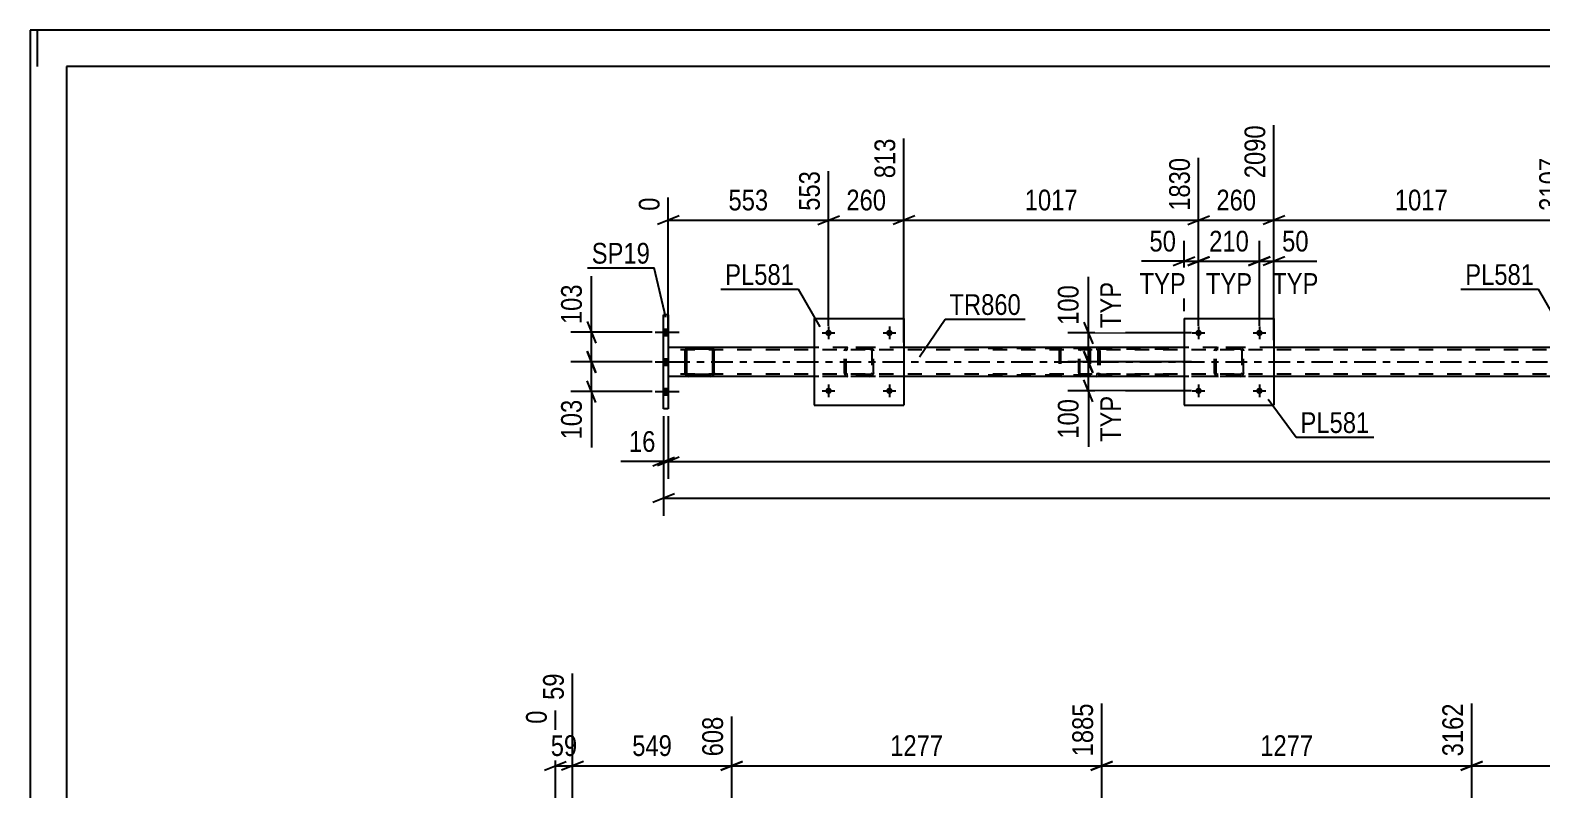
# Model space of a CAD drawing. Header units: millimetres. Extents: x 0 to 841, y 0 to 594.
# Drawn here: x 0 to 208.7, y 489 to 594 of the extents above; entities that cross this region are included whole.
import ezdxf

# ---------------------------------------------------------------- set-up
doc = ezdxf.new("R2010")
doc.units = ezdxf.units.MM
doc.linetypes.add('DXK_LINE_DOT2', pattern=[3.9198, 1.9599, -1.9599])
doc.linetypes.add('DXK_LINE_DOT3', pattern=[5.9187, 2.979, -0.9799, 0.9799, -0.9799])
doc.styles.add('Arial Narrow', font='ARIALN.TTF', dxfattribs={"height": 0.2})

# ---------------------------------------------------------------- blocks, each defined once
blk = doc.blocks.new('Unknown-815137657-1135')
at = {"color": 5, "linetype": 'Continuous'}
for p, q in [((841, 594), (0, 594)), ((0, 594), (0, 0)), ((1, 589), (1, 594)), ((836, 589), (5, 589)), ((5, 589), (5, 5))]:
    blk.add_line(p, q, dxfattribs=at)
blk = doc.blocks.new('Bolt-815137657-3330 - 3122')
at = {"linetype": 'Continuous'}
for points in [[(88.07, 551.83), (88.07, 552.71), (87.43, 552.71), (87.43, 551.83)], [(88.07, 551.83), (88.07, 552.71), (87.43, 552.71), (87.43, 551.83)], [(88.07, 551.83), (88.07, 552.71), (87.43, 552.71), (87.43, 551.83)], [(88.07, 547.73), (88.07, 548.61), (87.43, 548.61), (87.43, 547.73)], [(88.07, 547.73), (88.07, 548.61), (87.43, 548.61), (87.43, 547.73)], [(88.07, 543.63), (88.07, 544.51), (87.43, 544.51), (87.43, 543.63)], [(88.07, 543.63), (88.07, 544.51), (87.43, 544.51), (87.43, 543.63)], [(88.07, 543.63), (88.07, 544.51), (87.43, 544.51), (87.43, 543.63)]]:
    blk.add_hatch(color=1, dxfattribs=at).paths.add_polyline_path(points)
at = {"color": 1, "linetype": 'Continuous'}
for p, q in [((86.27, 552.27), (89.59, 552.27)), ((86.27, 552.27), (89.59, 552.27)), ((86.27, 552.27), (89.59, 552.27)), ((87.43, 552.71), (88.07, 552.71)), ((87.43, 552.71), (88.07, 552.71)), ((87.43, 552.71), (88.07, 552.71)), ((87.43, 551.83), (88.07, 551.83)), ((87.43, 551.83), (88.07, 551.83)), ((87.43, 551.83), (88.07, 551.83)), ((86.27, 548.17), (89.59, 548.17)), ((86.27, 548.17), (89.59, 548.17)), ((87.43, 548.61), (88.07, 548.61)), ((87.43, 548.61), (88.07, 548.61)), ((87.43, 547.73), (88.07, 547.73)), ((87.43, 547.73), (88.07, 547.73)), ((86.27, 544.07), (89.59, 544.07)), ((86.27, 544.07), (89.59, 544.07)), ((86.27, 544.07), (89.59, 544.07)), ((87.43, 544.51), (88.07, 544.51)), ((87.43, 544.51), (88.07, 544.51)), ((87.43, 544.51), (88.07, 544.51)), ((87.43, 543.63), (88.07, 543.63)), ((87.43, 543.63), (88.07, 543.63)), ((87.43, 543.63), (88.07, 543.63))]:
    blk.add_line(p, q, dxfattribs=at)
blk = doc.blocks.new('Bolt-815137657-3156 - 3122')
at = {"linetype": 'Continuous'}
for points in [[(161.72, 552.17, -1), (160.84, 552.17, -1)], [(170.12, 552.17, -1), (169.24, 552.17, -1)]]:
    blk.add_hatch(color=1, dxfattribs=at).paths.add_polyline_path(points)
at = {"color": 1, "linetype": 'Continuous'}
for p, q in [((161.28, 553.05), (161.28, 551.29)), ((169.68, 553.05), (169.68, 551.29)), ((160.4, 552.17), (162.16, 552.17)), ((168.8, 552.17), (170.56, 552.17))]:
    blk.add_line(p, q, dxfattribs=at)
blk = doc.blocks.new('Bolt-815137657-3157 - 3122')
at = {"linetype": 'Continuous'}
for points in [[(161.72, 544.17, -1), (160.84, 544.17, -1)], [(170.12, 544.17, -1), (169.24, 544.17, -1)]]:
    blk.add_hatch(color=1, dxfattribs=at).paths.add_polyline_path(points)
at = {"color": 1, "linetype": 'Continuous'}
for p, q in [((161.28, 545.05), (161.28, 543.29)), ((169.68, 545.05), (169.68, 543.29)), ((160.4, 544.17), (162.16, 544.17)), ((168.8, 544.17), (170.56, 544.17))]:
    blk.add_line(p, q, dxfattribs=at)
blk = doc.blocks.new('Part-815137657-3170 - 3122')
at = {"color": 7, "linetype": 'DXK_LINE_DOT2'}
for p, q in [((163.48, 549.69), (163.52, 549.87)), ((163.52, 549.87), (163.48, 549.69)), ((163.48, 546.65), (163.48, 549.69)), ((163.72, 549.69), (163.74, 549.78)), ((163.72, 546.65), (163.72, 549.69)), ((163.74, 549.78), (163.79, 549.86)), ((163.78, 550.13), (163.96, 550.17)), ((163.96, 550.17), (163.78, 550.13)), ((163.79, 549.86), (163.87, 549.91)), ((163.87, 549.91), (163.96, 549.93)), ((167, 550.17), (163.96, 550.17)), ((167, 549.93), (163.96, 549.93)), ((167, 550.17), (167.19, 550.13)), ((167.19, 550.13), (167, 550.17)), ((167, 549.93), (167.09, 549.91)), ((167.09, 549.91), (167.17, 549.86)), ((167.17, 549.86), (167.22, 549.78)), ((167.22, 549.78), (167.24, 549.69)), ((167.24, 549.69), (167.24, 546.65)), ((167.44, 549.87), (167.48, 549.69)), ((167.48, 549.69), (167.44, 549.87)), ((167.48, 546.65), (167.48, 549.69)), ((163.52, 546.46), (163.48, 546.65)), ((163.48, 546.65), (163.52, 546.46)), ((163.74, 546.55), (163.72, 546.65)), ((163.79, 546.48), (163.74, 546.55)), ((163.96, 546.17), (163.78, 546.2)), ((163.78, 546.2), (163.96, 546.17)), ((163.87, 546.42), (163.79, 546.48)), ((163.96, 546.41), (163.87, 546.42)), ((167, 546.41), (163.96, 546.41)), ((167, 546.17), (163.96, 546.17)), ((167.09, 546.42), (167, 546.41)), ((167.19, 546.2), (167, 546.17)), ((167, 546.17), (167.19, 546.2)), ((167.17, 546.48), (167.09, 546.42)), ((167.22, 546.55), (167.17, 546.48)), ((167.24, 546.65), (167.22, 546.55)), ((167.48, 546.65), (167.44, 546.46)), ((167.44, 546.46), (167.48, 546.65))]:
    blk.add_line(p, q, dxfattribs=at)
at = {"color": 7, "linetype": 'DXK_LINE_DOT3'}
blk.add_line((165.48, 548.17), (165.48, 548.17), dxfattribs=at)
at = {"color": 7, "linetype": 'DXK_LINE_DOT2'}
for centre, start, end in [((163.96, 549.69), 112.5, 157.5), ((163.96, 549.69), 112.5, 157.5), ((167, 549.69), 22.5, 67.5), ((167, 549.69), 22.5, 67.5), ((163.96, 546.65), 202.5, 247.5), ((163.96, 546.65), 202.5, 247.5), ((167, 546.65), 292.5, 337.5), ((167, 546.65), 292.5, 337.5)]:
    blk.add_arc(centre, 0.48, start, end, dxfattribs=at)
blk = doc.blocks.new('Bolt-815137657-3180 - 3122')
at = {"linetype": 'Continuous'}
for points in [[(110.64, 552.17, -1), (109.76, 552.17, -1)], [(119.04, 552.17, -1), (118.16, 552.17, -1)]]:
    blk.add_hatch(color=1, dxfattribs=at).paths.add_polyline_path(points)
at = {"color": 1, "linetype": 'Continuous'}
for p, q in [((110.2, 553.05), (110.2, 551.29)), ((118.6, 553.05), (118.6, 551.29)), ((109.32, 552.17), (111.08, 552.17)), ((117.72, 552.17), (119.48, 552.17))]:
    blk.add_line(p, q, dxfattribs=at)
blk = doc.blocks.new('Bolt-815137657-3181 - 3122')
at = {"linetype": 'Continuous'}
for points in [[(110.64, 544.17, -1), (109.76, 544.17, -1)], [(119.04, 544.17, -1), (118.16, 544.17, -1)]]:
    blk.add_hatch(color=1, dxfattribs=at).paths.add_polyline_path(points)
at = {"color": 1, "linetype": 'Continuous'}
for p, q in [((110.2, 545.05), (110.2, 543.29)), ((118.6, 545.05), (118.6, 543.29)), ((109.32, 544.17), (111.08, 544.17)), ((117.72, 544.17), (119.48, 544.17))]:
    blk.add_line(p, q, dxfattribs=at)
blk = doc.blocks.new('Part-815137657-3201 - 3122')
at = {"color": 2, "linetype": 'Continuous'}
for p, q in [((108.2, 554.17), (108.2, 542.17)), ((108.2, 554.17), (120.6, 554.17)), ((120.6, 554.17), (120.6, 542.17)), ((108.2, 542.17), (120.6, 542.17))]:
    blk.add_line(p, q, dxfattribs=at)
blk = doc.blocks.new('Part-815137657-3202 - 3122')
at = {"color": 7, "linetype": 'DXK_LINE_DOT2'}
for p, q in [((112.4, 549.69), (112.44, 549.87)), ((112.44, 549.87), (112.4, 549.69)), ((112.4, 546.65), (112.4, 549.69)), ((112.64, 549.69), (112.66, 549.78)), ((112.64, 546.65), (112.64, 549.69)), ((112.66, 549.78), (112.71, 549.86)), ((112.7, 550.13), (112.88, 550.17)), ((112.88, 550.17), (112.7, 550.13)), ((112.71, 549.86), (112.79, 549.91)), ((112.79, 549.91), (112.88, 549.93)), ((115.92, 550.17), (112.88, 550.17)), ((115.92, 549.93), (112.88, 549.93)), ((115.92, 550.17), (116.1, 550.13)), ((116.1, 550.13), (115.92, 550.17)), ((115.92, 549.93), (116.01, 549.91)), ((116.01, 549.91), (116.09, 549.86)), ((116.09, 549.86), (116.14, 549.78)), ((116.14, 549.78), (116.16, 549.69)), ((116.16, 549.69), (116.16, 546.65)), ((116.36, 549.87), (116.4, 549.69)), ((116.4, 549.69), (116.36, 549.87)), ((116.4, 546.65), (116.4, 549.69)), ((112.44, 546.46), (112.4, 546.65)), ((112.4, 546.65), (112.44, 546.46)), ((112.66, 546.55), (112.64, 546.65)), ((112.71, 546.48), (112.66, 546.55)), ((112.88, 546.17), (112.7, 546.2)), ((112.7, 546.2), (112.88, 546.17)), ((112.79, 546.42), (112.71, 546.48)), ((112.88, 546.41), (112.79, 546.42)), ((115.92, 546.41), (112.88, 546.41)), ((115.92, 546.17), (112.88, 546.17)), ((116.01, 546.42), (115.92, 546.41)), ((116.1, 546.2), (115.92, 546.17)), ((115.92, 546.17), (116.1, 546.2)), ((116.09, 546.48), (116.01, 546.42)), ((116.14, 546.55), (116.09, 546.48)), ((116.16, 546.65), (116.14, 546.55)), ((116.4, 546.65), (116.36, 546.46)), ((116.36, 546.46), (116.4, 546.65))]:
    blk.add_line(p, q, dxfattribs=at)
at = {"color": 7, "linetype": 'DXK_LINE_DOT3'}
blk.add_line((114.4, 548.17), (114.4, 548.17), dxfattribs=at)
at = {"color": 7, "linetype": 'DXK_LINE_DOT2'}
for centre, start, end in [((112.88, 549.69), 112.5, 157.5), ((112.88, 549.69), 112.5, 157.5), ((115.92, 549.69), 22.5, 67.5), ((115.92, 549.69), 22.5, 67.5), ((112.88, 546.65), 202.5, 247.5), ((112.88, 546.65), 202.5, 247.5), ((115.92, 546.65), 292.5, 337.5), ((115.92, 546.65), 292.5, 337.5)]:
    blk.add_arc(centre, 0.48, start, end, dxfattribs=at)
blk = doc.blocks.new('Part-815137657-3207 - 3122')
at = {"color": 2, "linetype": 'Continuous'}
for p, q in [((159.28, 554.17), (159.28, 542.17)), ((159.28, 554.17), (171.68, 554.17)), ((171.68, 554.17), (171.68, 542.17)), ((159.28, 542.17), (171.68, 542.17))]:
    blk.add_line(p, q, dxfattribs=at)
blk = doc.blocks.new('Part-815137657-3248 - 3122')
at = {"color": 2, "linetype": 'Continuous'}
for p, q in [((90.46, 549.87), (90.42, 549.69)), ((90.42, 546.65), (90.42, 549.69)), ((90.66, 549.69), (90.68, 549.78)), ((90.66, 546.65), (90.66, 549.69)), ((90.68, 549.78), (90.73, 549.86)), ((90.9, 550.17), (90.72, 550.13)), ((90.73, 549.86), (90.81, 549.91)), ((90.81, 549.91), (90.9, 549.93)), ((93.94, 550.17), (90.9, 550.17)), ((93.94, 549.93), (90.9, 549.93)), ((94.13, 550.13), (93.94, 550.17)), ((93.94, 549.93), (94.04, 549.91)), ((94.04, 549.91), (94.11, 549.86)), ((94.11, 549.86), (94.17, 549.78)), ((94.17, 549.78), (94.18, 549.69)), ((94.18, 549.69), (94.18, 546.65)), ((94.42, 549.69), (94.39, 549.87)), ((94.42, 546.65), (94.42, 549.69)), ((90.42, 546.65), (90.46, 546.46)), ((90.68, 546.55), (90.66, 546.65)), ((90.73, 546.48), (90.68, 546.55)), ((90.72, 546.2), (90.9, 546.17)), ((90.81, 546.42), (90.73, 546.48)), ((90.9, 546.41), (90.81, 546.42)), ((93.94, 546.41), (90.9, 546.41)), ((93.94, 546.17), (90.9, 546.17)), ((94.04, 546.42), (93.94, 546.41)), ((93.94, 546.17), (94.13, 546.2)), ((94.11, 546.48), (94.04, 546.42)), ((94.17, 546.55), (94.11, 546.48)), ((94.18, 546.65), (94.17, 546.55)), ((94.39, 546.46), (94.42, 546.65))]:
    blk.add_line(p, q, dxfattribs=at)
at = {"color": 7, "linetype": 'DXK_LINE_DOT2'}
for p, q in [((90.42, 549.69), (90.46, 549.87)), ((90.72, 550.13), (90.9, 550.17)), ((93.94, 550.17), (94.13, 550.13)), ((94.39, 549.87), (94.42, 549.69)), ((90.46, 546.46), (90.42, 546.65)), ((90.9, 546.17), (90.72, 546.2)), ((94.13, 546.2), (93.94, 546.17)), ((94.42, 546.65), (94.39, 546.46))]:
    blk.add_line(p, q, dxfattribs=at)
at = {"color": 2, "linetype": 'Continuous'}
for centre, start, end in [((90.9, 549.69), 112.5, 157.5), ((93.94, 549.69), 22.5, 67.5), ((90.9, 546.65), 202.5, 247.5), ((93.94, 546.65), 292.5, 337.5)]:
    blk.add_arc(centre, 0.48, start, end, dxfattribs=at)
at = {"color": 7, "linetype": 'DXK_LINE_DOT2'}
for centre, start, end in [((90.9, 549.69), 112.5, 157.5), ((93.94, 549.69), 22.5, 67.5), ((90.9, 546.65), 202.5, 247.5), ((93.94, 546.65), 292.5, 337.5)]:
    blk.add_arc(centre, 0.48, start, end, dxfattribs=at)
blk = doc.blocks.new('Part-815137657-3252 - 3122')
at = {"color": 7, "linetype": 'DXK_LINE_DOT2'}
for p, q in [((144.78, 549.87), (144.76, 549.69)), ((144.76, 546.65), (144.76, 549.69)), ((144.84, 550.03), (144.78, 549.87)), ((144.93, 550.13), (144.84, 550.03)), ((144.9, 549.69), (144.91, 549.78)), ((144.9, 546.65), (144.9, 549.69)), ((144.91, 549.78), (144.94, 549.86)), ((145.03, 550.17), (144.93, 550.13)), ((144.94, 549.86), (144.98, 549.91)), ((144.98, 549.91), (145.03, 549.93)), ((157.19, 550.17), (145.03, 550.17)), ((157.19, 549.93), (145.03, 549.93)), ((146.31, 549.93), (146.31, 550.17)), ((147.32, 550.13), (147.12, 550.17)), ((147.12, 549.93), (147.22, 549.91)), ((147.22, 549.91), (147.3, 549.86)), ((147.3, 549.86), (147.36, 549.78)), ((147.36, 549.78), (147.37, 549.69)), ((147.37, 549.69), (147.37, 546.65)), ((147.6, 549.82), (147.59, 549.87)), ((147.63, 549.69), (147.6, 549.82)), ((147.63, 549.69), (147.63, 546.65)), ((144.76, 546.65), (144.78, 546.46)), ((144.78, 546.46), (144.84, 546.31)), ((144.84, 546.31), (144.93, 546.2)), ((144.91, 546.55), (144.9, 546.65)), ((144.92, 546.51), (144.91, 546.55)), ((144.94, 546.48), (144.92, 546.51)), ((144.93, 546.2), (145.03, 546.17)), ((144.98, 546.42), (144.94, 546.48)), ((145.03, 546.41), (144.98, 546.42)), ((157.19, 546.41), (145.03, 546.41)), ((157.19, 546.17), (145.03, 546.17)), ((146.31, 546.17), (146.31, 546.41)), ((147.22, 546.42), (147.12, 546.41)), ((147.12, 546.17), (147.32, 546.2)), ((147.3, 546.48), (147.22, 546.42)), ((147.36, 546.55), (147.3, 546.48)), ((147.36, 546.58), (147.37, 546.65)), ((147.36, 546.55), (147.36, 546.58)), ((147.59, 546.46), (147.61, 546.58)), ((147.61, 546.58), (147.63, 546.65))]:
    blk.add_line(p, q, dxfattribs=at)
blk.add_arc((147.14, 549.67), 0.492, 23.8494, 68.8059, dxfattribs=at)
blk = doc.blocks.new('Part-815137657-3258 - 3122')
at = {"color": 2, "linetype": 'Continuous'}
for p, q in [((88.07, 554.67), (87.43, 554.67)), ((87.43, 541.67), (87.43, 554.67)), ((88.07, 554.67), (88.07, 541.67)), ((88.07, 541.67), (87.43, 541.67))]:
    blk.add_line(p, q, dxfattribs=at)
blk = doc.blocks.new('Part-815137657-3259 - 3122')
at = {"color": 7, "linetype": 'DXK_LINE_DOT2'}
for p, q in [((145.97, 550.17), (130.64, 550.17)), ((145.97, 550.01), (130.64, 550.01)), ((142.08, 549.97), (142.05, 549.85)), ((142.05, 549.85), (142.05, 546.49)), ((142.22, 549.85), (142.23, 549.91)), ((142.22, 549.85), (142.22, 546.49)), ((142.23, 549.91), (142.27, 549.96)), ((142.39, 550.17), (142.26, 550.14)), ((142.27, 549.96), (142.33, 549.99)), ((142.33, 549.99), (142.39, 550.01)), ((146.1, 550.14), (145.97, 550.17)), ((145.97, 550.01), (146.03, 549.99)), ((146.03, 549.99), (146.06, 549.98)), ((146.06, 549.98), (146.09, 549.96)), ((146.09, 549.96), (146.12, 549.91)), ((146.12, 549.91), (146.14, 549.85)), ((146.14, 549.85), (146.14, 546.49)), ((146.31, 549.85), (146.28, 549.97)), ((146.31, 549.85), (146.31, 546.49)), ((145.97, 546.33), (130.64, 546.33)), ((145.97, 546.17), (130.64, 546.17)), ((142.05, 546.49), (142.08, 546.36)), ((142.23, 546.43), (142.22, 546.49)), ((142.27, 546.37), (142.23, 546.43)), ((142.26, 546.19), (142.39, 546.17)), ((142.33, 546.34), (142.27, 546.37)), ((142.39, 546.33), (142.33, 546.34)), ((145.97, 546.33), (146.03, 546.34)), ((145.97, 546.17), (146.1, 546.19)), ((146.03, 546.34), (146.06, 546.35)), ((146.06, 546.35), (146.09, 546.37)), ((146.12, 546.43), (146.09, 546.37)), ((146.14, 546.49), (146.12, 546.43)), ((146.28, 546.36), (146.31, 546.49))]:
    blk.add_line(p, q, dxfattribs=at)
for centre, start, end in [((142.38, 549.83), 110.7583, 155.68), ((145.98, 549.83), 24.32, 69.2417), ((142.38, 546.5), 204.32, 249.2417)]:
    blk.add_arc(centre, 0.331, start, end, dxfattribs=at)
blk = doc.blocks.new('Part-815137657-3335 - 3122')
at = {"color": 2, "linetype": 'Continuous'}
for p, q in [((108.2, 550.17), (88.07, 550.17)), ((159.28, 550.17), (120.6, 550.17)), ((210.36, 550.17), (171.68, 550.17)), ((90.9, 546.17), (88.07, 546.17)), ((108.2, 546.17), (93.95, 546.17)), ((159.28, 546.17), (120.6, 546.17)), ((210.36, 546.17), (171.68, 546.17))]:
    blk.add_line(p, q, dxfattribs=at)
at = {"color": 7, "linetype": 'DXK_LINE_DOT2'}
for p, q in [((88.07, 550.17), (88.07, 546.17)), ((750.25, 549.85), (88.07, 549.85)), ((120.6, 550.17), (108.2, 550.17)), ((171.68, 550.17), (159.28, 550.17)), ((750.25, 546.49), (88.07, 546.49)), ((93.95, 546.17), (90.9, 546.17)), ((750.25, 546.17), (108.2, 546.17)), ((120.6, 546.17), (108.2, 546.17)), ((171.68, 546.17), (159.28, 546.17))]:
    blk.add_line(p, q, dxfattribs=at)
at = {"color": 7, "linetype": 'DXK_LINE_DOT3'}
blk.add_line((88.07, 548.17), (750.25, 548.17), dxfattribs=at)
blk = doc.blocks.new('StraightDimension-815137657-4102 - 3122')
at = {"color": 7, "linetype": 'Continuous'}
for p, q in [((76.89, 553.77), (78.09, 550.77)), ((85.84, 552.27), (74.64, 552.27)), ((77.49, 548.17), (77.49, 552.27)), ((78.09, 546.67), (76.89, 549.67)), ((85.84, 548.17), (74.64, 548.17))]:
    blk.add_line(p, q, dxfattribs=at)
at = {"color": 0}
blk.add_wipeout([(76.74, 559.48), (72.54, 559.48), (72.54, 552.79), (76.74, 552.79)], dxfattribs=at)
at = {"color": 7, "linetype": 'Continuous'}
blk.add_line((77.49, 552.27), (77.49, 560), dxfattribs=at)
blk.add_line((77.49, 552.27), (77.49, 560), dxfattribs=at)
at = {"color": 3, "style": 'Arial Narrow'}
blk.add_text('103', height=2.863, rotation=90.0002, dxfattribs=at).set_placement((76.14, 553.39))
blk = doc.blocks.new('StraightDimension-815137657-3380 - 3122')
at = {"color": 7, "linetype": 'Continuous'}
for p, q in [((159.28, 555.17), (159.28, 564.92)), ((161.28, 553.17), (161.28, 564.92)), ((157.78, 561.47), (160.78, 562.67)), ((159.28, 562.07), (161.28, 562.07)), ((162.78, 562.67), (159.78, 561.47))]:
    blk.add_line(p, q, dxfattribs=at)
at = {"color": 0}
blk.add_wipeout([(158.76, 562.82), (158.76, 567.02), (153.9, 567.02), (153.9, 562.82)], dxfattribs=at)
at = {"color": 7, "linetype": 'Continuous'}
blk.add_line((159.28, 562.07), (153.38, 562.07), dxfattribs=at)
at = {"color": 3, "style": 'Arial Narrow'}
blk.add_text('50', height=2.863, dxfattribs=at).set_placement((154.5, 563.42))
at = {"color": 0, "linetype": 'Continuous'}
blk.add_wipeout([(160.12, 556.97), (160.12, 561.17), (152.53, 561.17), (152.53, 556.97)], dxfattribs=at)
at = {"color": 7, "linetype": 'Continuous'}
blk.add_line((159.28, 562.07), (153.38, 562.07), dxfattribs=at)
at = {"color": 3, "linetype": 'Continuous', "style": 'Arial Narrow'}
blk.add_text('TYP', height=2.863, dxfattribs=at).set_placement((153.13, 557.57))
blk = doc.blocks.new('StraightDimension-815137657-3396 - 3122')
at = {"color": 7, "linetype": 'Continuous'}
for p, q in [((161.28, 553.17), (161.28, 564.92)), ((169.68, 553.17), (169.68, 564.92)), ((159.78, 561.47), (162.78, 562.67)), ((161.28, 562.07), (169.68, 562.07)), ((171.18, 562.67), (168.18, 561.47))]:
    blk.add_line(p, q, dxfattribs=at)
at = {"color": 0}
blk.add_wipeout([(168.82, 562.82), (168.82, 567.02), (162.14, 567.02), (162.14, 562.82)], dxfattribs=at)
at = {"color": 0, "linetype": 'Continuous'}
blk.add_wipeout([(169.28, 556.97), (169.28, 561.17), (161.69, 561.17), (161.69, 556.97)], dxfattribs=at)
at = {"color": 3, "style": 'Arial Narrow'}
blk.add_text('210', height=2.863, dxfattribs=at).set_placement((162.74, 563.42))
at = {"color": 3, "linetype": 'Continuous', "style": 'Arial Narrow'}
blk.add_text('TYP', height=2.863, dxfattribs=at).set_placement((162.29, 557.57))
blk = doc.blocks.new('StraightDimension-815137657-3415 - 3122')
at = {"color": 7, "linetype": 'Continuous'}
for p, q in [((169.68, 553.17), (169.68, 564.92)), ((171.68, 555.17), (171.68, 564.92)), ((168.18, 561.47), (171.18, 562.67)), ((169.68, 562.07), (171.68, 562.07)), ((173.18, 562.67), (170.18, 561.47))]:
    blk.add_line(p, q, dxfattribs=at)
at = {"color": 0}
blk.add_wipeout([(177.06, 562.82), (177.06, 567.02), (172.21, 567.02), (172.21, 562.82)], dxfattribs=at)
at = {"color": 7, "linetype": 'Continuous'}
blk.add_line((171.68, 562.07), (177.59, 562.07), dxfattribs=at)
at = {"color": 3, "style": 'Arial Narrow'}
blk.add_text('50', height=2.863, dxfattribs=at).set_placement((172.81, 563.42))
at = {"color": 0, "linetype": 'Continuous'}
blk.add_wipeout([(178.43, 556.97), (178.43, 561.17), (170.84, 561.17), (170.84, 556.97)], dxfattribs=at)
at = {"color": 7, "linetype": 'Continuous'}
blk.add_line((171.68, 562.07), (177.59, 562.07), dxfattribs=at)
at = {"color": 3, "linetype": 'Continuous', "style": 'Arial Narrow'}
blk.add_text('TYP', height=2.863, dxfattribs=at).set_placement((171.44, 557.57))
blk = doc.blocks.new('StraightDimension-815137657-3432 - 3122')
at = {"color": 7, "linetype": 'Continuous'}
for p, q in [((145.46, 553.67), (146.66, 550.67)), ((160.28, 552.17), (143.21, 552.17)), ((146.06, 548.17), (146.06, 552.17)), ((146.66, 546.67), (145.46, 549.67)), ((160.28, 548.17), (143.21, 548.17))]:
    blk.add_line(p, q, dxfattribs=at)
at = {"color": 0}
blk.add_wipeout([(145.31, 559.38), (141.11, 559.38), (141.11, 552.69), (145.31, 552.69)], dxfattribs=at)
at = {"color": 7, "linetype": 'Continuous'}
blk.add_line((146.06, 552.17), (146.06, 559.9), dxfattribs=at)
at = {"color": 3, "style": 'Arial Narrow'}
blk.add_text('100', height=2.863, rotation=90.0002, dxfattribs=at).set_placement((144.71, 553.29))
at = {"color": 0, "linetype": 'Continuous'}
blk.add_wipeout([(151.16, 559.83), (146.96, 559.83), (146.96, 552.24), (151.16, 552.24)], dxfattribs=at)
at = {"color": 7, "linetype": 'Continuous'}
blk.add_line((146.06, 552.17), (146.06, 559.9), dxfattribs=at)
at = {"color": 3, "linetype": 'Continuous', "style": 'Arial Narrow'}
blk.add_text('TYP', height=2.863, rotation=90.0002, dxfattribs=at).set_placement((150.56, 552.84))
blk = doc.blocks.new('StraightDimension-815137657-3455 - 3122')
at = {"color": 7, "linetype": 'Continuous'}
for p, q in [((145.46, 549.67), (146.66, 546.67)), ((160.28, 548.17), (143.21, 548.17)), ((146.06, 544.17), (146.06, 548.17)), ((146.66, 542.67), (145.46, 545.67)), ((160.28, 544.17), (143.21, 544.17))]:
    blk.add_line(p, q, dxfattribs=at)
at = {"color": 0}
blk.add_wipeout([(145.31, 543.64), (141.11, 543.64), (141.11, 536.96), (145.31, 536.96)], dxfattribs=at)
at = {"color": 7, "linetype": 'Continuous'}
blk.add_line((146.06, 544.17), (146.06, 536.43), dxfattribs=at)
at = {"color": 3, "style": 'Arial Narrow'}
blk.add_text('100', height=2.863, rotation=90.0002, dxfattribs=at).set_placement((144.71, 537.56))
at = {"color": 0, "linetype": 'Continuous'}
blk.add_wipeout([(151.16, 544.09), (146.96, 544.09), (146.96, 536.5), (151.16, 536.5)], dxfattribs=at)
at = {"color": 7, "linetype": 'Continuous'}
blk.add_line((146.06, 544.17), (146.06, 536.43), dxfattribs=at)
at = {"color": 3, "linetype": 'Continuous', "style": 'Arial Narrow'}
blk.add_text('TYP', height=2.863, rotation=90.0002, dxfattribs=at).set_placement((150.56, 537.1))
blk = doc.blocks.new('StraightDimension-815137657-3479 - 3122')
at = {"color": 7, "linetype": 'Continuous'}
for p, q in [((87.43, 540.67), (87.43, 526.92)), ((88.93, 529.92), (85.93, 528.72)), ((87.43, 529.32), (788.01, 529.32))]:
    blk.add_line(p, q, dxfattribs=at)
blk = doc.blocks.new('StraightDimension-815137657-4047 - 3122')
at = {"color": 7, "linetype": 'Continuous'}
for p, q in [((88.07, 540.67), (88.07, 531.99)), ((89.57, 534.99), (86.57, 533.79)), ((88.07, 534.39), (787.37, 534.39))]:
    blk.add_line(p, q, dxfattribs=at)
blk = doc.blocks.new('StraightDimension-815137657-4057 - 3122')
at = {"color": 7, "linetype": 'Continuous'}
for p, q in [((87.43, 540.67), (87.43, 531.99)), ((88.07, 540.67), (88.07, 531.99)), ((85.93, 533.79), (88.93, 534.99)), ((89.57, 534.99), (86.57, 533.79)), ((87.43, 534.39), (88.07, 534.39))]:
    blk.add_line(p, q, dxfattribs=at)
at = {"color": 0}
blk.add_wipeout([(86.9, 535.14), (86.9, 539.34), (82.05, 539.34), (82.05, 535.14)], dxfattribs=at)
at = {"color": 7, "linetype": 'Continuous'}
blk.add_line((87.43, 534.39), (81.52, 534.39), dxfattribs=at)
blk.add_line((87.43, 534.39), (81.52, 534.39), dxfattribs=at)
at = {"color": 3, "style": 'Arial Narrow'}
blk.add_text('16', height=2.863, dxfattribs=at).set_placement((82.65, 535.74))
blk = doc.blocks.new('StraightDimension-815137657-4089 - 3122')
at = {"color": 7, "linetype": 'Continuous'}
for p, q in [((76.89, 549.67), (78.09, 546.67)), ((85.84, 548.17), (74.64, 548.17)), ((77.49, 544.07), (77.49, 548.17)), ((78.09, 542.57), (76.89, 545.57)), ((85.84, 544.07), (74.64, 544.07))]:
    blk.add_line(p, q, dxfattribs=at)
at = {"color": 0}
blk.add_wipeout([(76.74, 543.54), (72.54, 543.54), (72.54, 536.86), (76.74, 536.86)], dxfattribs=at)
at = {"color": 7, "linetype": 'Continuous'}
blk.add_line((77.49, 544.07), (77.49, 536.33), dxfattribs=at)
blk.add_line((77.49, 544.07), (77.49, 536.33), dxfattribs=at)
at = {"color": 3, "style": 'Arial Narrow'}
blk.add_text('103', height=2.863, rotation=90.0002, dxfattribs=at).set_placement((76.14, 537.46))
blk = doc.blocks.new('StraightDimension-815137657-14489 - 3122')
at = {"color": 7, "linetype": 'Continuous'}
for p, q in [((171.68, 551.17), (171.68, 580.87)), ((212.36, 553.17), (212.36, 576.37)), ((173.18, 568.35), (170.18, 567.15)), ((171.68, 567.75), (212.36, 567.75)), ((210.86, 567.15), (213.86, 568.35))]:
    blk.add_line(p, q, dxfattribs=at)
at = {"color": 0, "linetype": 'Continuous'}
blk.add_wipeout([(211.76, 576.97), (207.56, 576.97), (207.56, 568.45), (211.76, 568.45)], dxfattribs=at)
at = {"color": 0}
blk.add_wipeout([(196.28, 568.5), (196.28, 572.7), (187.77, 572.7), (187.77, 568.5)], dxfattribs=at)
at = {"color": 3, "linetype": 'Continuous', "style": 'Arial Narrow'}
blk.add_text('3107', height=2.863, rotation=90.0002, dxfattribs=at).set_placement((211.16, 569.05))
at = {"color": 3, "style": 'Arial Narrow'}
blk.add_text('1017', height=2.863, dxfattribs=at).set_placement((188.37, 569.1))
blk = doc.blocks.new('StraightDimension-815137657-14490 - 3122')
at = {"color": 7, "linetype": 'Continuous'}
for p, q in [((171.68, 551.17), (171.68, 580.87)), ((161.28, 553.17), (161.28, 576.37)), ((159.78, 567.15), (162.78, 568.35)), ((161.28, 567.75), (171.68, 567.75)), ((173.18, 568.35), (170.18, 567.15))]:
    blk.add_line(p, q, dxfattribs=at)
at = {"color": 0}
blk.add_wipeout([(169.82, 568.5), (169.82, 572.7), (163.14, 572.7), (163.14, 568.5)], dxfattribs=at)
at = {"color": 0, "linetype": 'Continuous'}
blk.add_wipeout([(171.08, 581.47), (166.88, 581.47), (166.88, 572.95), (171.08, 572.95)], dxfattribs=at)
at = {"color": 3, "linetype": 'Continuous', "style": 'Arial Narrow'}
blk.add_text('2090', height=2.863, rotation=90.0002, dxfattribs=at).set_placement((170.48, 573.55))
at = {"color": 3, "style": 'Arial Narrow'}
blk.add_text('260', height=2.863, dxfattribs=at).set_placement((163.74, 569.1))
blk = doc.blocks.new('StraightDimension-815137657-14491 - 3122')
at = {"color": 7, "linetype": 'Continuous'}
for p, q in [((120.6, 550.85), (120.6, 579.04)), ((161.28, 553.17), (161.28, 576.37)), ((122.1, 568.35), (119.1, 567.15)), ((120.6, 567.75), (161.28, 567.75)), ((159.78, 567.15), (162.78, 568.35))]:
    blk.add_line(p, q, dxfattribs=at)
at = {"color": 0, "linetype": 'Continuous'}
blk.add_wipeout([(160.68, 576.97), (156.48, 576.97), (156.48, 568.45), (160.68, 568.45)], dxfattribs=at)
at = {"color": 0}
blk.add_wipeout([(145.2, 568.5), (145.2, 572.7), (136.68, 572.7), (136.68, 568.5)], dxfattribs=at)
at = {"color": 3, "linetype": 'Continuous', "style": 'Arial Narrow'}
blk.add_text('1830', height=2.863, rotation=90.0002, dxfattribs=at).set_placement((160.08, 569.05))
at = {"color": 3, "style": 'Arial Narrow'}
blk.add_text('1017', height=2.863, dxfattribs=at).set_placement((137.28, 569.1))
blk = doc.blocks.new('StraightDimension-815137657-14492 - 3122')
at = {"color": 7, "linetype": 'Continuous'}
for p, q in [((120.6, 550.85), (120.6, 579.04)), ((110.2, 553.17), (110.2, 574.54)), ((108.7, 567.15), (111.7, 568.35)), ((110.2, 567.75), (120.6, 567.75)), ((122.1, 568.35), (119.1, 567.15))]:
    blk.add_line(p, q, dxfattribs=at)
at = {"color": 0}
blk.add_wipeout([(118.74, 568.5), (118.74, 572.7), (112.06, 572.7), (112.06, 568.5)], dxfattribs=at)
at = {"color": 0, "linetype": 'Continuous'}
blk.add_wipeout([(120, 579.64), (115.8, 579.64), (115.8, 572.95), (120, 572.95)], dxfattribs=at)
at = {"color": 3, "linetype": 'Continuous', "style": 'Arial Narrow'}
blk.add_text('813', height=2.863, rotation=90.0002, dxfattribs=at).set_placement((119.4, 573.55))
at = {"color": 3, "style": 'Arial Narrow'}
blk.add_text('260', height=2.863, dxfattribs=at).set_placement((112.66, 569.1))
blk = doc.blocks.new('StraightDimension-815137657-14493 - 3122')
at = {"color": 7, "linetype": 'Continuous'}
for p, q in [((110.2, 553.17), (110.2, 574.54)), ((88.07, 551.78), (88.07, 570.88)), ((89.57, 568.35), (86.57, 567.15)), ((88.07, 567.75), (110.2, 567.75)), ((108.7, 567.15), (111.7, 568.35))]:
    blk.add_line(p, q, dxfattribs=at)
at = {"color": 0, "linetype": 'Continuous'}
for points in [[(109.6, 575.14), (105.4, 575.14), (105.4, 568.45), (109.6, 568.45)], [(87.47, 571.48), (83.27, 571.48), (83.27, 568.45), (87.47, 568.45)]]:
    blk.add_wipeout(points, dxfattribs=at)
at = {"color": 0}
blk.add_wipeout([(102.48, 568.5), (102.48, 572.7), (95.79, 572.7), (95.79, 568.5)], dxfattribs=at)
at = {"color": 3, "linetype": 'Continuous', "style": 'Arial Narrow'}
for s, height, p in [('553', 2.863, (109, 569.05)), ('0', 2.86, (86.87, 569.05))]:
    blk.add_text(s, height=height, rotation=90.0002, dxfattribs=at).set_placement(p)
at = {"color": 3, "style": 'Arial Narrow'}
blk.add_text('553', height=2.863, dxfattribs=at).set_placement((96.39, 569.1))
blk = doc.blocks.new('StraightDimension-815137657-11733 - 4128')
at = {"color": 7, "linetype": 'Continuous'}
for p, q in [((74.85, 459.11), (74.85, 505.13)), ((72.5, 450.56), (72.5, 500)), ((71, 491.77), (74, 492.97)), ((76.35, 492.97), (73.35, 491.77)), ((72.5, 492.37), (74.85, 492.37))]:
    blk.add_line(p, q, dxfattribs=at)
at = {"color": 0, "linetype": 'Continuous'}
blk.add_wipeout([(74.25, 505.73), (70.05, 505.73), (70.05, 500.87), (74.25, 500.87)], dxfattribs=at)
at = {"color": 0}
blk.add_wipeout([(76.1, 493.12), (76.1, 497.32), (71.25, 497.32), (71.25, 493.12)], dxfattribs=at)
at = {"color": 0, "linetype": 'Continuous'}
blk.add_wipeout([(71.9, 500.6), (67.7, 500.6), (67.7, 497.57), (71.9, 497.57)], dxfattribs=at)
at = {"color": 3, "linetype": 'Continuous', "style": 'Arial Narrow'}
for s, height, p in [('59', 2.863, (73.65, 501.47)), ('0', 2.86, (71.3, 498.17))]:
    blk.add_text(s, height=height, rotation=90.0002, dxfattribs=at).set_placement(p)
at = {"color": 3, "style": 'Arial Narrow'}
blk.add_text('59', height=2.863, dxfattribs=at).set_placement((71.85, 493.72))
blk = doc.blocks.new('StraightDimension-815137657-11729 - 4128')
at = {"color": 7, "linetype": 'Continuous'}
for p, q in [((198.99, 458.47), (198.99, 500.99)), ((250.07, 458.47), (250.07, 500.99)), ((200.49, 492.97), (197.49, 491.77)), ((248.57, 491.77), (251.57, 492.97)), ((198.99, 492.37), (250.07, 492.37))]:
    blk.add_line(p, q, dxfattribs=at)
at = {"color": 0, "linetype": 'Continuous'}
blk.add_wipeout([(249.47, 501.59), (245.27, 501.59), (245.27, 493.07), (249.47, 493.07)], dxfattribs=at)
at = {"color": 0}
blk.add_wipeout([(228.79, 493.12), (228.79, 497.32), (220.27, 497.32), (220.27, 493.12)], dxfattribs=at)
at = {"color": 3, "linetype": 'Continuous', "style": 'Arial Narrow'}
blk.add_text('4439', height=2.863, rotation=90.0002, dxfattribs=at).set_placement((248.87, 493.67))
at = {"color": 3, "style": 'Arial Narrow'}
blk.add_text('1277', height=2.863, dxfattribs=at).set_placement((220.87, 493.72))
blk = doc.blocks.new('StraightDimension-815137657-11730 - 4128')
at = {"color": 7, "linetype": 'Continuous'}
for p, q in [((147.91, 458.47), (147.91, 500.99)), ((198.99, 458.47), (198.99, 500.99)), ((149.41, 492.97), (146.41, 491.77)), ((197.49, 491.77), (200.49, 492.97)), ((147.91, 492.37), (198.99, 492.37))]:
    blk.add_line(p, q, dxfattribs=at)
at = {"color": 0, "linetype": 'Continuous'}
blk.add_wipeout([(198.39, 501.59), (194.19, 501.59), (194.19, 493.07), (198.39, 493.07)], dxfattribs=at)
at = {"color": 0}
blk.add_wipeout([(177.71, 493.12), (177.71, 497.32), (169.19, 497.32), (169.19, 493.12)], dxfattribs=at)
at = {"color": 3, "linetype": 'Continuous', "style": 'Arial Narrow'}
blk.add_text('3162', height=2.863, rotation=90.0002, dxfattribs=at).set_placement((197.79, 493.67))
at = {"color": 3, "style": 'Arial Narrow'}
blk.add_text('1277', height=2.863, dxfattribs=at).set_placement((169.79, 493.72))
blk = doc.blocks.new('StraightDimension-815137657-11731 - 4128')
at = {"color": 7, "linetype": 'Continuous'}
for p, q in [((147.91, 458.47), (147.91, 500.99)), ((96.83, 458.47), (96.83, 499.16)), ((98.33, 492.97), (95.33, 491.77)), ((146.41, 491.77), (149.41, 492.97)), ((96.83, 492.37), (147.91, 492.37))]:
    blk.add_line(p, q, dxfattribs=at)
at = {"color": 0, "linetype": 'Continuous'}
blk.add_wipeout([(147.31, 501.59), (143.11, 501.59), (143.11, 493.07), (147.31, 493.07)], dxfattribs=at)
at = {"color": 0}
blk.add_wipeout([(126.63, 493.12), (126.63, 497.32), (118.11, 497.32), (118.11, 493.12)], dxfattribs=at)
at = {"color": 3, "linetype": 'Continuous', "style": 'Arial Narrow'}
blk.add_text('1885', height=2.863, rotation=90.0002, dxfattribs=at).set_placement((146.71, 493.67))
at = {"color": 3, "style": 'Arial Narrow'}
blk.add_text('1277', height=2.863, dxfattribs=at).set_placement((118.71, 493.72))
blk = doc.blocks.new('StraightDimension-815137657-11732 - 4128')
at = {"color": 7, "linetype": 'Continuous'}
for p, q in [((74.85, 459.11), (74.85, 505.13)), ((96.83, 458.47), (96.83, 499.16)), ((76.35, 492.97), (73.35, 491.77)), ((95.33, 491.77), (98.33, 492.97)), ((74.85, 492.37), (96.83, 492.37))]:
    blk.add_line(p, q, dxfattribs=at)
at = {"color": 0, "linetype": 'Continuous'}
blk.add_wipeout([(96.23, 499.76), (92.03, 499.76), (92.03, 493.07), (96.23, 493.07)], dxfattribs=at)
at = {"color": 0}
blk.add_wipeout([(89.18, 493.12), (89.18, 497.32), (82.5, 497.32), (82.5, 493.12)], dxfattribs=at)
at = {"color": 3, "linetype": 'Continuous', "style": 'Arial Narrow'}
blk.add_text('608', height=2.863, rotation=90.0002, dxfattribs=at).set_placement((95.63, 493.67))
at = {"color": 3, "style": 'Arial Narrow'}
blk.add_text('549', height=2.863, dxfattribs=at).set_placement((83.1, 493.72))
blk = doc.blocks.new('Mark-815137657-3197 - 3122')
at = {"color": 0}
blk.add_wipeout([(105.43, 558.81), (105.43, 561.81), (95.93, 561.81), (95.93, 558.81)], dxfattribs=at)
blk.add_wipeout([(105.43, 558.81), (105.43, 561.81), (95.93, 561.81), (95.93, 558.81)], dxfattribs=at)
at = {"color": 30, "linetype": 'Continuous'}
for p in [(95.33, 558.21), (109.03, 553.02)]:
    blk.add_line(p, (106.03, 558.21), dxfattribs=at)
at = {"color": 3, "style": 'Arial Narrow'}
blk.add_text('PL581', height=2.863, dxfattribs=at).set_placement((95.93, 558.81))
blk = doc.blocks.new('Mark-815137657-3203 - 3122')
at = {"color": 0}
blk.add_wipeout([(184.85, 538.35), (184.85, 541.35), (175.35, 541.35), (175.35, 538.35)], dxfattribs=at)
blk.add_wipeout([(184.85, 538.35), (184.85, 541.35), (175.35, 541.35), (175.35, 538.35)], dxfattribs=at)
at = {"color": 30, "linetype": 'Continuous'}
for p, q in [((170.9, 543.04), (174.75, 537.75)), ((174.75, 537.75), (185.45, 537.75))]:
    blk.add_line(p, q, dxfattribs=at)
at = {"color": 3, "style": 'Arial Narrow'}
blk.add_text('PL581', height=2.863, dxfattribs=at).set_placement((175.35, 538.35))
blk = doc.blocks.new('Mark-815137657-3171 - 3122')
at = {"color": 0}
blk.add_wipeout([(207.59, 558.81), (207.59, 561.81), (198.09, 561.81), (198.09, 558.81)], dxfattribs=at)
blk.add_wipeout([(207.59, 558.81), (207.59, 561.81), (198.09, 561.81), (198.09, 558.81)], dxfattribs=at)
at = {"color": 30, "linetype": 'Continuous'}
for p in [(197.49, 558.21), (211.19, 553.02)]:
    blk.add_line(p, (208.19, 558.21), dxfattribs=at)
at = {"color": 3, "style": 'Arial Narrow'}
blk.add_text('PL581', height=2.863, dxfattribs=at).set_placement((198.09, 558.81))
blk = doc.blocks.new('Mark-815137657-3254 - 3122')
at = {"color": 0}
blk.add_wipeout([(85.54, 561.75), (85.54, 564.75), (77.51, 564.75), (77.51, 561.75)], dxfattribs=at)
blk.add_wipeout([(85.54, 561.75), (85.54, 564.75), (77.51, 564.75), (77.51, 561.75)], dxfattribs=at)
at = {"color": 30, "linetype": 'Continuous'}
for p in [(76.91, 561.15), (87.75, 554.31)]:
    blk.add_line(p, (86.14, 561.15), dxfattribs=at)
at = {"color": 3, "style": 'Arial Narrow'}
blk.add_text('SP19', height=2.863, dxfattribs=at).set_placement((77.51, 561.75))
blk = doc.blocks.new('Mark-815137657-3331 - 3122')
at = {"color": 0}
blk.add_wipeout([(136.76, 554.66), (136.76, 557.66), (126.89, 557.66), (126.89, 554.66)], dxfattribs=at)
blk.add_wipeout([(136.76, 554.66), (136.76, 557.66), (126.89, 557.66), (126.89, 554.66)], dxfattribs=at)
at = {"color": 30, "linetype": 'Continuous'}
for p, q in [((122.77, 548.85), (126.29, 554.06)), ((126.29, 554.06), (137.36, 554.06))]:
    blk.add_line(p, q, dxfattribs=at)
at = {"color": 3, "style": 'Arial Narrow'}
blk.add_text('TR860', height=2.863, dxfattribs=at).set_placement((126.89, 554.66))

msp = doc.modelspace()

# ---------------------------------------------------------------- block references
for name in ['Unknown-815137657-1135', 'Part-815137657-3258 - 3122', 'Part-815137657-3201 - 3122', 'Bolt-815137657-3180 - 3122', 'Part-815137657-3207 - 3122', 'Bolt-815137657-3156 - 3122', 'Bolt-815137657-3330 - 3122', 'Part-815137657-3335 - 3122', 'Part-815137657-3248 - 3122', 'Part-815137657-3202 - 3122', 'Part-815137657-3259 - 3122', 'Part-815137657-3252 - 3122', 'Part-815137657-3170 - 3122', 'Bolt-815137657-3181 - 3122', 'Bolt-815137657-3157 - 3122']:
    msp.add_blockref(name, (0, 0))

# ---------------------------------------------------------------- next in the draw order: block references
for name in ['StraightDimension-815137657-3380 - 3122', 'StraightDimension-815137657-4102 - 3122', 'StraightDimension-815137657-11733 - 4128', 'StraightDimension-815137657-11729 - 4128']:
    msp.add_blockref(name, (0, 0))

# ---------------------------------------------------------------- next in the draw order: block references
for name in ['StraightDimension-815137657-3396 - 3122', 'StraightDimension-815137657-11730 - 4128']:
    msp.add_blockref(name, (0, 0))

# ---------------------------------------------------------------- next in the draw order: block references
for name in ['StraightDimension-815137657-3415 - 3122', 'StraightDimension-815137657-3432 - 3122', 'StraightDimension-815137657-11731 - 4128']:
    msp.add_blockref(name, (0, 0))

# ---------------------------------------------------------------- next in the draw order: block references
for name in ['StraightDimension-815137657-14489 - 3122', 'StraightDimension-815137657-3455 - 3122', 'StraightDimension-815137657-11732 - 4128']:
    msp.add_blockref(name, (0, 0))

# ---------------------------------------------------------------- next in the draw order: block references
for name in ['StraightDimension-815137657-14490 - 3122', 'Mark-815137657-3171 - 3122', 'StraightDimension-815137657-3479 - 3122']:
    msp.add_blockref(name, (0, 0))

# ---------------------------------------------------------------- next in the draw order: block references
for name in ['StraightDimension-815137657-14491 - 3122', 'StraightDimension-815137657-4047 - 3122']:
    msp.add_blockref(name, (0, 0))

# ---------------------------------------------------------------- next in the draw order: block references
for name in ['StraightDimension-815137657-14492 - 3122', 'Mark-815137657-3203 - 3122', 'StraightDimension-815137657-4057 - 3122']:
    msp.add_blockref(name, (0, 0))

# ---------------------------------------------------------------- next in the draw order: block references
for name in ['StraightDimension-815137657-14493 - 3122', 'Mark-815137657-3331 - 3122', 'StraightDimension-815137657-4089 - 3122']:
    msp.add_blockref(name, (0, 0))

# ---------------------------------------------------------------- next in the draw order: block references
for name in ['Mark-815137657-3254 - 3122', 'Mark-815137657-3197 - 3122']:
    msp.add_blockref(name, (0, 0))

doc.saveas('drawing.dxf')
